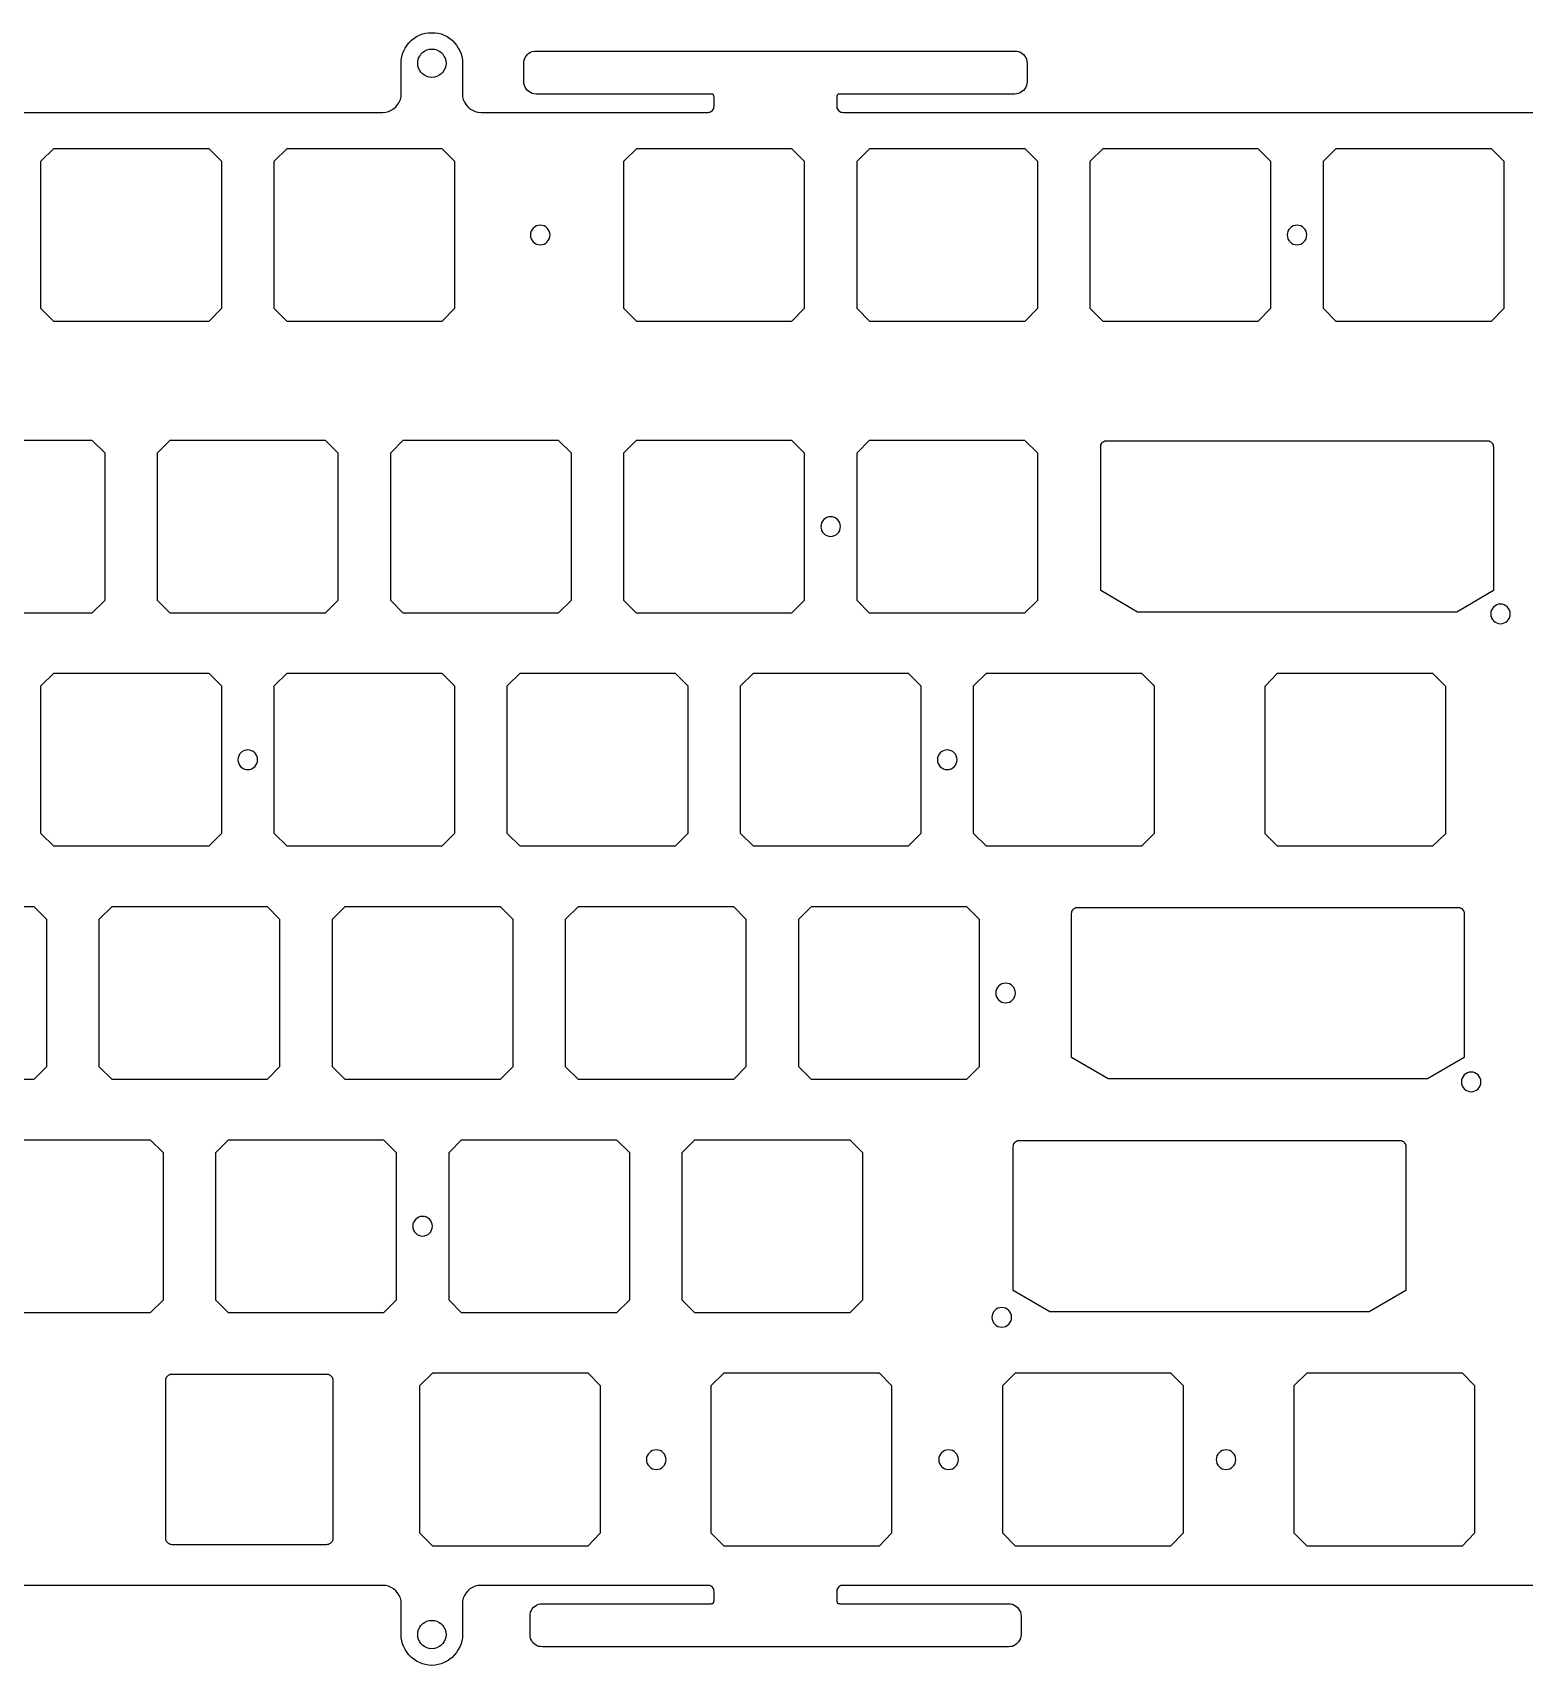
# Model space of a CAD drawing. Header units: millimetres. Extents: x 0 to 347, y -10 to 302.
# Drawn here: x 162.7 to 284.3, y 168.4 to 301.4 of the extents above; entities that cross this region are included whole.
import ezdxf

# ---------------------------------------------------------------- set-up
doc = ezdxf.new("R2010")
doc.units = ezdxf.units.MM
doc.header["$MEASUREMENT"] = 0
doc.layers.add('ECplate', color=160, linetype='Continuous', true_color=0x3535ff)
doc.layers.add('Poron', color=1, linetype='Continuous', true_color=0xff0000)

msp = doc.modelspace()

# ---------------------------------------------------------------- linework, layer by layer
at = {"layer": 'ECplate'}
for points in [[(128.77, 294.91), (191.27, 294.91), (191.5, 294.94), (191.72, 294.99), (191.95, 295.09), (192.15, 295.21), (192.32, 295.36), (192.47, 295.54), (192.6, 295.74), (192.7, 295.96), (192.75, 296.19), (192.77, 296.41), (192.77, 298.91), (192.77, 299.19), (192.82, 299.44), (192.87, 299.69), (192.97, 299.94), (193.1, 300.16), (193.25, 300.39), (193.4, 300.59), (193.6, 300.79), (193.8, 300.94), (194.02, 301.09), (194.25, 301.21), (194.5, 301.31), (194.75, 301.36), (195, 301.41), (195.27, 301.41), (195.52, 301.41), (195.77, 301.36), (196.02, 301.31), (196.27, 301.21), (196.5, 301.09), (196.72, 300.94), (196.92, 300.79), (197.12, 300.59), (197.27, 300.39), (197.42, 300.16), (197.55, 299.94), (197.65, 299.69), (197.7, 299.44), (197.75, 299.19), (197.77, 298.91), (197.77, 296.41), (197.77, 296.19), (197.82, 295.96), (197.92, 295.74), (198.05, 295.54), (198.2, 295.36), (198.37, 295.21), (198.57, 295.09), (198.8, 294.99), (199.02, 294.94), (199.27, 294.91), (217.77, 294.91), (217.85, 294.94), (217.92, 294.94), (218, 294.99), (218.05, 295.01), (218.12, 295.06), (218.17, 295.14), (218.2, 295.19), (218.25, 295.26), (218.25, 295.34), (218.27, 295.41), (218.27, 296.16), (218.25, 296.21), (218.25, 296.26), (218.22, 296.29), (218.22, 296.31), (218.2, 296.36), (218.15, 296.39), (218.12, 296.39), (218.1, 296.41), (218.05, 296.41), (218.02, 296.41), (203.77, 296.41), (203.6, 296.44), (203.45, 296.46), (203.3, 296.54), (203.17, 296.61), (203.05, 296.71), (202.95, 296.84), (202.87, 296.96), (202.8, 297.11), (202.77, 297.26), (202.77, 297.41), (202.77, 298.91), (202.77, 299.09), (202.8, 299.24), (202.87, 299.39), (202.95, 299.51), (203.05, 299.64), (203.17, 299.74), (203.3, 299.81), (203.45, 299.89), (203.6, 299.91), (203.77, 299.91), (242.77, 299.91), (242.92, 299.91), (243.07, 299.89), (243.22, 299.81), (243.35, 299.74), (243.47, 299.64), (243.57, 299.51), (243.65, 299.39), (243.72, 299.24), (243.75, 299.09), (243.77, 298.91), (243.77, 297.41), (243.75, 297.26), (243.72, 297.11), (243.65, 296.96), (243.57, 296.84), (243.47, 296.71), (243.35, 296.61), (243.22, 296.54), (243.07, 296.46), (242.92, 296.44), (242.77, 296.41), (228.52, 296.41), (228.47, 296.41), (228.42, 296.41), (228.4, 296.39), (228.37, 296.39), (228.32, 296.36), (228.3, 296.31), (228.3, 296.29), (228.27, 296.26), (228.27, 296.21), (228.27, 296.16), (228.27, 295.41), (228.27, 295.34), (228.27, 295.26), (228.32, 295.19), (228.35, 295.14), (228.4, 295.06), (228.47, 295.01), (228.52, 294.99), (228.6, 294.94), (228.67, 294.94), (228.77, 294.91), (306.77, 294.91)], [(306.77, 174.91), (228.77, 174.91), (228.67, 174.91), (228.6, 174.91), (228.52, 174.86), (228.47, 174.84), (228.4, 174.79), (228.35, 174.71), (228.32, 174.66), (228.27, 174.59), (228.27, 174.51), (228.27, 174.41), (228.27, 173.66), (228.27, 173.64), (228.27, 173.59), (228.3, 173.56), (228.3, 173.54), (228.32, 173.49), (228.37, 173.46), (228.4, 173.46), (228.42, 173.44), (228.47, 173.44), (228.52, 173.41), (242.27, 173.41), (242.42, 173.41), (242.57, 173.39), (242.72, 173.31), (242.85, 173.24), (242.97, 173.14), (243.07, 173.01), (243.15, 172.89), (243.22, 172.74), (243.25, 172.59), (243.27, 172.41), (243.27, 170.91), (243.25, 170.76), (243.22, 170.61), (243.15, 170.46), (243.07, 170.34), (242.97, 170.21), (242.85, 170.11), (242.72, 170.04), (242.57, 169.96), (242.42, 169.94), (242.27, 169.91), (204.27, 169.91), (204.1, 169.94), (203.95, 169.96), (203.8, 170.04), (203.67, 170.11), (203.55, 170.21), (203.45, 170.34), (203.37, 170.46), (203.3, 170.61), (203.27, 170.76), (203.27, 170.91), (203.27, 172.41), (203.27, 172.59), (203.3, 172.74), (203.37, 172.89), (203.45, 173.01), (203.55, 173.14), (203.67, 173.24), (203.8, 173.31), (203.95, 173.39), (204.1, 173.41), (204.27, 173.41), (218.02, 173.41), (218.05, 173.44), (218.1, 173.44), (218.12, 173.46), (218.15, 173.46), (218.2, 173.49), (218.22, 173.54), (218.22, 173.56), (218.25, 173.59), (218.25, 173.64), (218.27, 173.66), (218.27, 174.41), (218.25, 174.51), (218.25, 174.59), (218.2, 174.66), (218.17, 174.71), (218.12, 174.79), (218.05, 174.84), (218, 174.86), (217.92, 174.91), (217.85, 174.91), (217.77, 174.91), (199.25, 174.91), (199.02, 174.91), (198.8, 174.86), (198.57, 174.76), (198.37, 174.64), (198.2, 174.49), (198.05, 174.31), (197.92, 174.11), (197.82, 173.89), (197.77, 173.66), (197.77, 173.41), (197.77, 170.91), (197.75, 170.66), (197.7, 170.41), (197.65, 170.16), (197.55, 169.91), (197.42, 169.69), (197.27, 169.46), (197.12, 169.26), (196.92, 169.06), (196.72, 168.91), (196.5, 168.76), (196.27, 168.64), (196.02, 168.54), (195.77, 168.49), (195.52, 168.44), (195.27, 168.41), (195, 168.44), (194.75, 168.49), (194.5, 168.54), (194.25, 168.64), (194.02, 168.76), (193.8, 168.91), (193.6, 169.06), (193.4, 169.26), (193.25, 169.46), (193.1, 169.69), (192.97, 169.91), (192.87, 170.16), (192.82, 170.41), (192.77, 170.66), (192.77, 170.91), (192.77, 173.41), (192.75, 173.66), (192.7, 173.89), (192.6, 174.11), (192.47, 174.31), (192.32, 174.49), (192.15, 174.64), (191.95, 174.76), (191.72, 174.86), (191.5, 174.91), (191.27, 174.91), (128.77, 174.91)]]:
    msp.add_lwpolyline(points, dxfattribs=at)
for points in [[(194.12, 298.91), (194.12, 299.14), (194.17, 299.34), (194.27, 299.51), (194.37, 299.66), (194.52, 299.81), (194.67, 299.91), (194.85, 300.01), (195.05, 300.06), (195.27, 300.06), (195.47, 300.06), (195.67, 300.01), (195.85, 299.91), (196, 299.81), (196.15, 299.66), (196.25, 299.51), (196.35, 299.34), (196.4, 299.14), (196.42, 298.91), (196.4, 298.71), (196.35, 298.51), (196.25, 298.34), (196.15, 298.19), (196, 298.04), (195.85, 297.94), (195.67, 297.84), (195.47, 297.79), (195.27, 297.76), (195.05, 297.79), (194.85, 297.84), (194.67, 297.94), (194.52, 298.04), (194.37, 298.19), (194.27, 298.34), (194.17, 298.51), (194.12, 298.71)], [(250.27, 268.16), (281.27, 268.16), (281.34, 268.16), (281.42, 268.16), (281.49, 268.11), (281.54, 268.08), (281.62, 268.03), (281.67, 267.96), (281.69, 267.91), (281.74, 267.83), (281.74, 267.76), (281.77, 267.66), (281.77, 255.96), (278.77, 254.21), (252.77, 254.21), (249.77, 255.96), (249.77, 267.66), (249.77, 267.76), (249.77, 267.83), (249.82, 267.91), (249.84, 267.96), (249.89, 268.03), (249.97, 268.08), (250.02, 268.11), (250.09, 268.16), (250.17, 268.16)], [(247.88, 230.14), (278.88, 230.14), (278.95, 230.14), (279.03, 230.14), (279.1, 230.09), (279.18, 230.07), (279.23, 230.02), (279.28, 229.94), (279.33, 229.89), (279.35, 229.82), (279.38, 229.74), (279.38, 229.64), (279.38, 217.94), (276.38, 216.19), (250.38, 216.19), (247.38, 217.94), (247.38, 229.64), (247.4, 229.74), (247.4, 229.82), (247.43, 229.89), (247.48, 229.94), (247.53, 230.02), (247.6, 230.07), (247.65, 230.09), (247.73, 230.14), (247.8, 230.14)], [(243.13, 211.16), (274.13, 211.16), (274.2, 211.16), (274.28, 211.16), (274.35, 211.11), (274.43, 211.08), (274.48, 211.03), (274.53, 210.96), (274.58, 210.91), (274.6, 210.83), (274.63, 210.76), (274.63, 210.66), (274.63, 198.96), (271.63, 197.21), (245.63, 197.21), (242.63, 198.96), (242.63, 210.66), (242.65, 210.76), (242.65, 210.83), (242.68, 210.91), (242.73, 210.96), (242.78, 211.03), (242.85, 211.08), (242.9, 211.11), (242.98, 211.16), (243.05, 211.16)], [(186.69, 178.23), (174.09, 178.23), (174.01, 178.25), (173.94, 178.25), (173.86, 178.3), (173.79, 178.33), (173.74, 178.38), (173.69, 178.45), (173.64, 178.5), (173.61, 178.58), (173.59, 178.65), (173.59, 178.73), (173.59, 191.63), (173.59, 191.73), (173.61, 191.8), (173.64, 191.88), (173.69, 191.93), (173.74, 192), (173.79, 192.05), (173.86, 192.08), (173.94, 192.13), (174.01, 192.13), (174.09, 192.13), (186.69, 192.13), (186.76, 192.13), (186.84, 192.13), (186.91, 192.08), (186.99, 192.05), (187.04, 192), (187.09, 191.93), (187.14, 191.88), (187.16, 191.8), (187.19, 191.73), (187.19, 191.63), (187.19, 178.73), (187.19, 178.65), (187.16, 178.58), (187.14, 178.5), (187.09, 178.45), (187.04, 178.38), (186.99, 178.33), (186.91, 178.3), (186.84, 178.25), (186.76, 178.25)], [(194.12, 170.91), (194.12, 171.14), (194.17, 171.34), (194.27, 171.51), (194.37, 171.66), (194.52, 171.81), (194.67, 171.91), (194.85, 172.01), (195.05, 172.06), (195.27, 172.06), (195.47, 172.06), (195.67, 172.01), (195.85, 171.91), (196, 171.81), (196.15, 171.66), (196.25, 171.51), (196.35, 171.34), (196.4, 171.14), (196.42, 170.91), (196.4, 170.71), (196.35, 170.51), (196.25, 170.34), (196.15, 170.19), (196, 170.04), (195.85, 169.94), (195.67, 169.84), (195.47, 169.79), (195.27, 169.76), (195.05, 169.79), (194.85, 169.84), (194.67, 169.94), (194.52, 170.04), (194.37, 170.19), (194.27, 170.34), (194.17, 170.51), (194.12, 170.71)]]:
    msp.add_lwpolyline(points, close=True, dxfattribs=at)
for centre, start, end in [((204.09, 284.93), 0, 180), ((204.09, 284.93), 180, 0), ((265.76, 284.93), 0, 180), ((265.76, 284.93), 180, 0), ((227.76, 261.18), 0, 180), ((227.76, 261.18), 180, 0), ((282.34, 254.06), 0, 180), ((282.34, 254.06), 180, 0), ((180.26, 242.18), 0, 180), ((180.26, 242.18), 180, 0), ((237.26, 242.18), 0, 180), ((237.26, 242.18), 180, 0), ((242.01, 223.18), 0, 180), ((242.01, 223.18), 180, 0), ((279.95, 215.94), 0, 180), ((279.95, 215.94), 180, 0), ((194.51, 204.18), 0, 180), ((194.51, 204.18), 180, 0), ((241.7, 196.76), 0, 180), ((241.7, 196.76), 180, 0), ((213.55, 185.17), 0, 180), ((213.55, 185.17), 180, 0), ((237.37, 185.17), 0, 180), ((237.37, 185.17), 180, 0), ((259.97, 185.17), 0, 180), ((259.97, 185.17), 180, 0)]:
    msp.add_arc(centre, 0.8, start, end, dxfattribs=at)
at = {"layer": 'Poron'}
for points in [[(164.46, 291.98), (177.08, 291.98), (178.11, 290.95), (178.11, 278.93), (177.08, 277.88), (164.46, 277.88), (163.41, 278.93), (163.41, 290.95)], [(183.46, 291.98), (196.08, 291.98), (197.11, 290.95), (197.11, 278.93), (196.08, 277.88), (183.46, 277.88), (182.41, 278.93), (182.41, 290.95)], [(211.96, 291.98), (224.58, 291.98), (225.61, 290.95), (225.61, 278.93), (224.58, 277.88), (211.96, 277.88), (210.91, 278.93), (210.91, 290.95)], [(230.96, 291.98), (243.58, 291.98), (244.61, 290.95), (244.61, 278.93), (243.58, 277.88), (230.96, 277.88), (229.91, 278.93), (229.91, 290.95)], [(249.96, 291.98), (262.58, 291.98), (263.61, 290.95), (263.61, 278.93), (262.58, 277.88), (249.96, 277.88), (248.91, 278.93), (248.91, 290.95)], [(268.96, 291.98), (281.58, 291.98), (282.61, 290.95), (282.61, 278.93), (281.58, 277.88), (268.96, 277.88), (267.91, 278.93), (267.91, 290.95)], [(167.56, 254.13), (154.93, 254.13), (153.91, 255.15), (153.91, 267.18), (154.93, 268.23), (167.56, 268.23), (168.61, 267.18), (168.61, 255.15)], [(186.56, 254.13), (173.93, 254.13), (172.91, 255.15), (172.91, 267.18), (173.93, 268.23), (186.56, 268.23), (187.61, 267.18), (187.61, 255.15)], [(205.56, 254.13), (192.93, 254.13), (191.91, 255.15), (191.91, 267.18), (192.93, 268.23), (205.56, 268.23), (206.61, 267.18), (206.61, 255.15)], [(224.56, 254.13), (211.93, 254.13), (210.91, 255.15), (210.91, 267.18), (211.93, 268.23), (224.56, 268.23), (225.61, 267.18), (225.61, 255.15)], [(243.56, 254.13), (230.93, 254.13), (229.91, 255.15), (229.91, 267.18), (230.93, 268.23), (243.56, 268.23), (244.61, 267.18), (244.61, 255.15)], [(164.46, 249.23), (177.08, 249.23), (178.11, 248.2), (178.11, 236.18), (177.08, 235.13), (164.46, 235.13), (163.41, 236.18), (163.41, 248.2)], [(183.46, 249.23), (196.08, 249.23), (197.11, 248.2), (197.11, 236.18), (196.08, 235.13), (183.46, 235.13), (182.41, 236.18), (182.41, 248.2)], [(202.46, 249.23), (215.08, 249.23), (216.11, 248.2), (216.11, 236.18), (215.08, 235.13), (202.46, 235.13), (201.41, 236.18), (201.41, 248.2)], [(221.46, 249.23), (234.08, 249.23), (235.11, 248.2), (235.11, 236.18), (234.08, 235.13), (221.46, 235.13), (220.41, 236.18), (220.41, 248.2)], [(240.46, 249.23), (253.08, 249.23), (254.11, 248.2), (254.11, 236.18), (253.08, 235.13), (240.46, 235.13), (239.41, 236.18), (239.41, 248.2)], [(276.81, 235.14), (264.18, 235.14), (263.16, 236.16), (263.16, 248.19), (264.18, 249.24), (276.81, 249.24), (277.86, 248.19), (277.86, 236.16)], [(150.21, 230.23), (162.83, 230.23), (163.86, 229.2), (163.86, 217.18), (162.83, 216.13), (150.21, 216.13), (149.16, 217.18), (149.16, 229.2)], [(169.21, 230.23), (181.83, 230.23), (182.86, 229.2), (182.86, 217.18), (181.83, 216.13), (169.21, 216.13), (168.16, 217.18), (168.16, 229.2)], [(188.21, 230.23), (200.83, 230.23), (201.86, 229.2), (201.86, 217.18), (200.83, 216.13), (188.21, 216.13), (187.16, 217.18), (187.16, 229.2)], [(207.21, 230.23), (219.83, 230.23), (220.86, 229.2), (220.86, 217.18), (219.83, 216.13), (207.21, 216.13), (206.16, 217.18), (206.16, 229.2)], [(226.21, 230.23), (238.83, 230.23), (239.86, 229.2), (239.86, 217.18), (238.83, 216.13), (226.21, 216.13), (225.16, 217.18), (225.16, 229.2)], [(172.31, 197.13), (159.68, 197.13), (158.66, 198.15), (158.66, 210.18), (159.68, 211.23), (172.31, 211.23), (173.36, 210.18), (173.36, 198.15)], [(191.31, 197.13), (178.68, 197.13), (177.66, 198.15), (177.66, 210.18), (178.68, 211.23), (191.31, 211.23), (192.36, 210.18), (192.36, 198.15)], [(210.31, 197.13), (197.68, 197.13), (196.66, 198.15), (196.66, 210.18), (197.68, 211.23), (210.31, 211.23), (211.36, 210.18), (211.36, 198.15)], [(229.31, 197.13), (216.68, 197.13), (215.66, 198.15), (215.66, 210.18), (216.68, 211.23), (229.31, 211.23), (230.36, 210.18), (230.36, 198.15)], [(195.33, 192.23), (207.96, 192.23), (208.98, 191.2), (208.98, 179.18), (207.96, 178.13), (195.33, 178.13), (194.28, 179.18), (194.28, 191.2)], [(219.08, 192.23), (231.71, 192.23), (232.73, 191.2), (232.73, 179.18), (231.71, 178.13), (219.08, 178.13), (218.03, 179.18), (218.03, 191.2)], [(242.83, 192.23), (255.46, 192.23), (256.48, 191.2), (256.48, 179.18), (255.46, 178.13), (242.83, 178.13), (241.78, 179.18), (241.78, 191.2)], [(266.58, 192.23), (279.21, 192.23), (280.23, 191.2), (280.23, 179.18), (279.21, 178.13), (266.58, 178.13), (265.53, 179.18), (265.53, 191.2)]]:
    msp.add_lwpolyline(points, close=True, dxfattribs=at)

doc.saveas('drawing.dxf')
